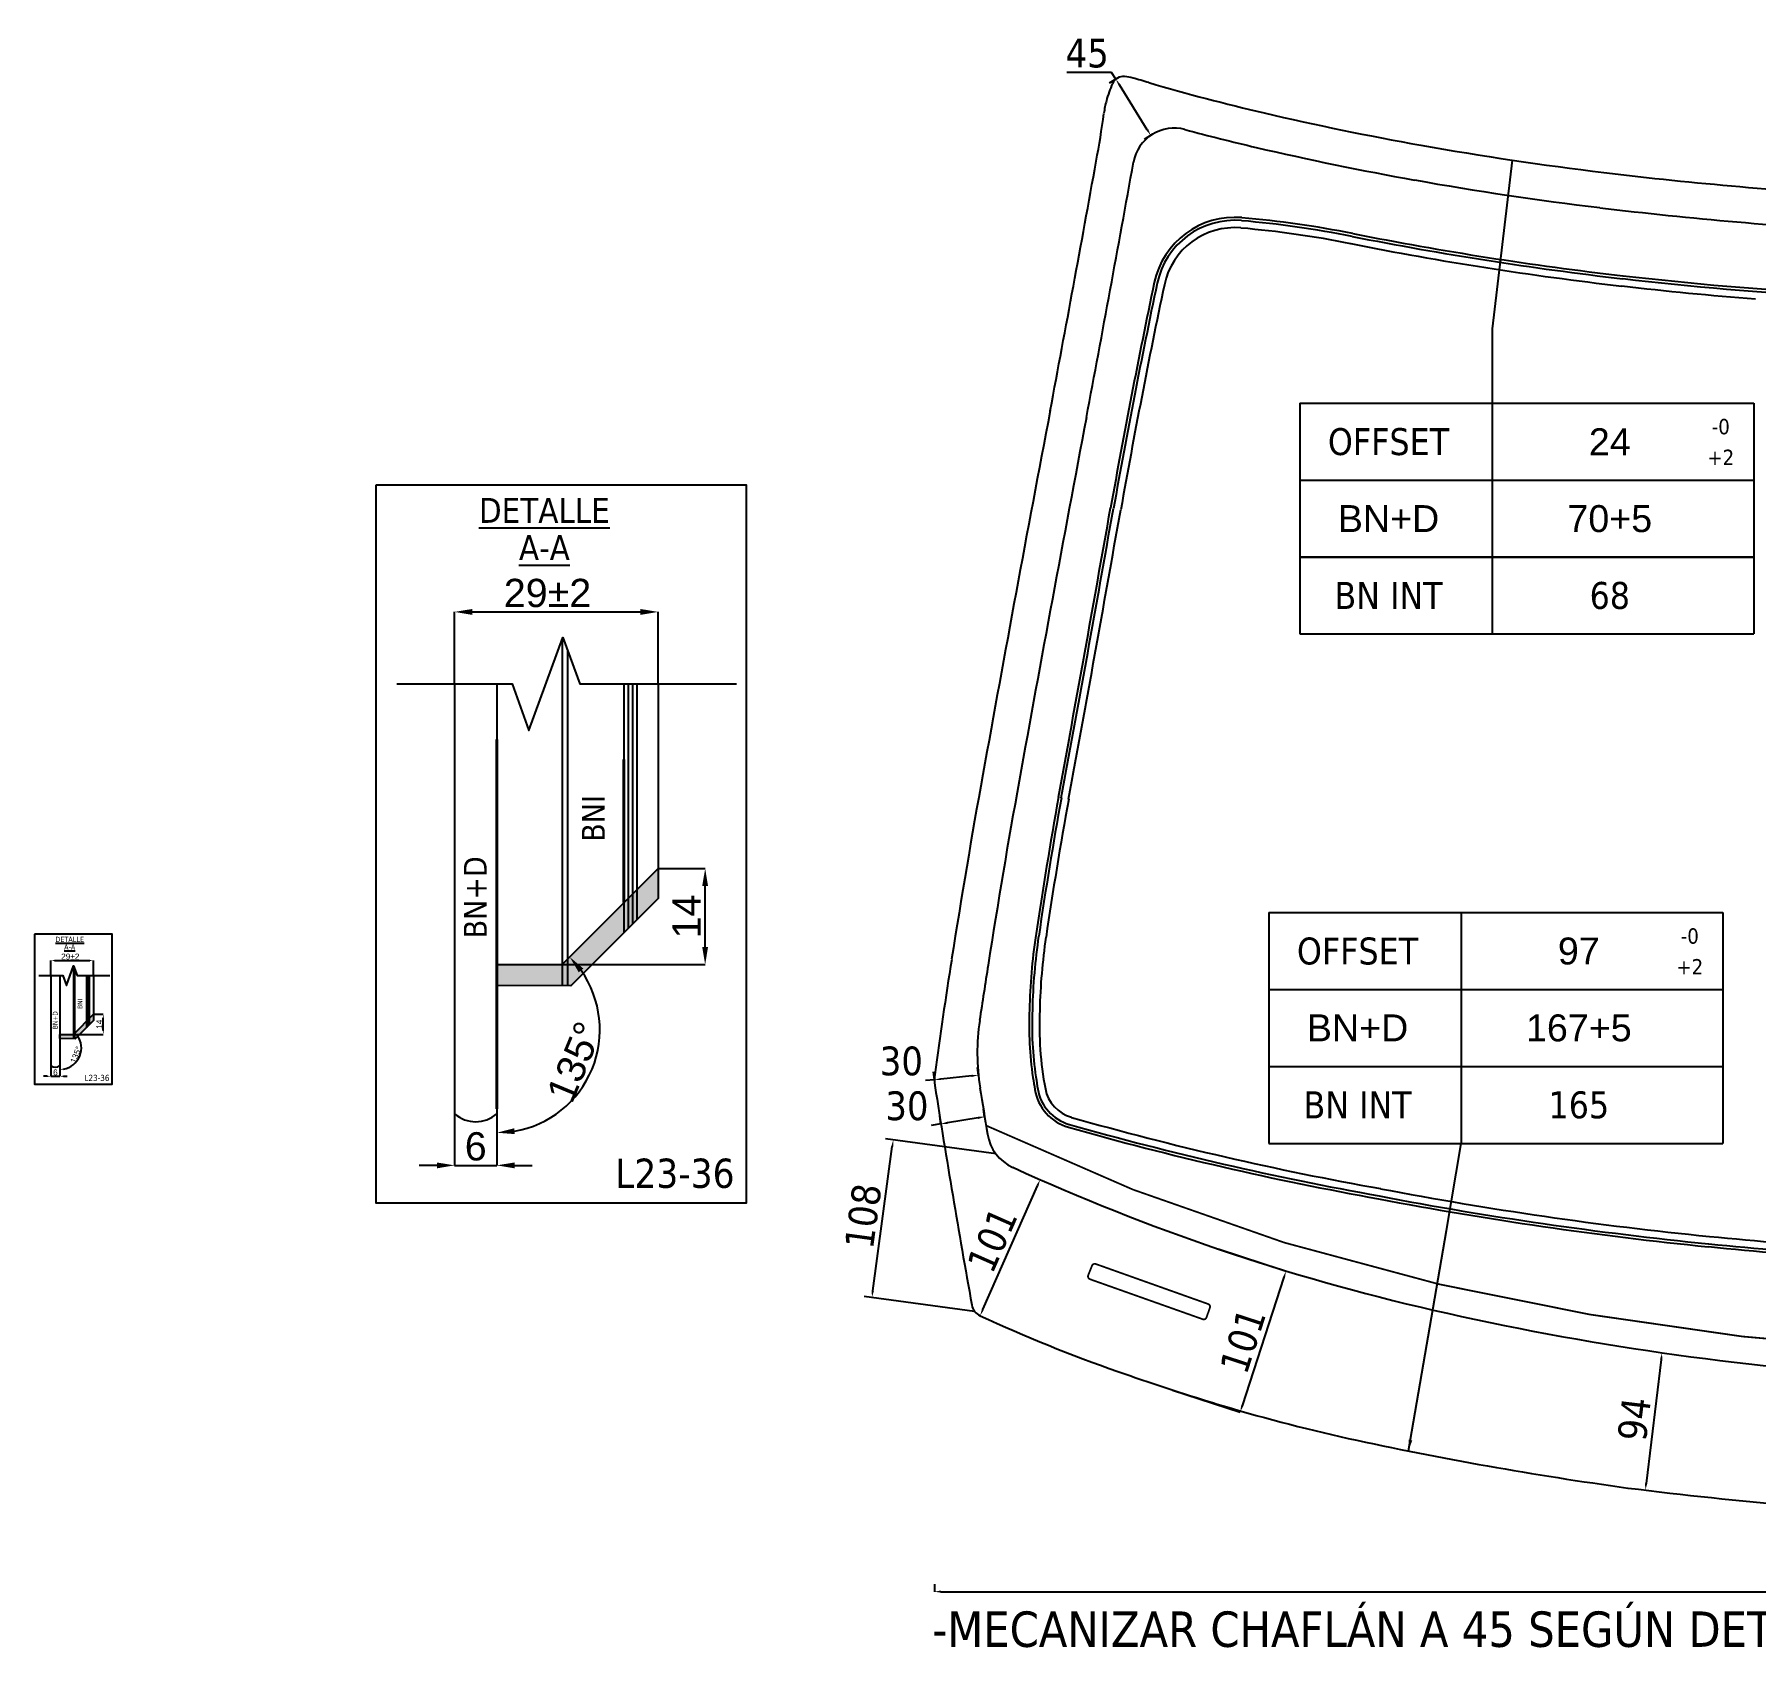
# Model space of a CAD drawing. Header units: millimetres. Extents: x 25 to 16470, y 343 to 6096.
# Drawn here: x 14050 to 15217, y 946 to 2039 of the extents above; entities that cross this region are included whole.
import ezdxf
from ezdxf.enums import TextEntityAlignment as Align

# ---------------------------------------------------------------- set-up
doc = ezdxf.new("R2010")
doc.units = ezdxf.units.MM
doc.layers.add('DIM10', color=7, linetype='Continuous')
doc.styles.add('1', font='tahoma.ttf')
doc.styles.get("Standard").update_dxf_attribs({"font": 'arial.ttf'})
doc.styles.add('TECHNIC', font='tahoma.ttf')
doc.styles.add('USER1', font='arial.ttf', dxfattribs={"width": 0.75})
doc.dimstyles.new('DIM10', dxfattribs={"dimscale": 7.5, "dimtxt": 2.5, "dimasz": 1, "dimexe": 0, "dimexo": 0, "dimgap": 0.4, "dimtad": 1, "dimtoh": 1, "dimdec": 0, "dimzin": 0, "dimdsep": 46, "dimtxsty": 'TECHNIC', "dimcen": 0.1, "dimdle": 1.25, "dimclre": 7, "dimclrt": 7, "dimazin": 0, "dimtfac": 2, "dimtdec": 0, "dimtofl": 0, "dimtmove": 0, "dimatfit": 3, "dimfxl": 1, "dimtvp": 1.5, "dimtolj": 1, "dimtzin": 0, "dimarcsym": 0})
doc.dimstyles.new('ISO-25', dxfattribs={"dimtxt": 2.5, "dimasz": 2.5, "dimexe": 1.25, "dimexo": 0.625, "dimtad": 1, "dimtxsty": 'Standard', "dimcen": 2.5, "dimadec": 0, "dimazin": 0, "dimtfac": 1, "dimtmove": 0, "dimatfit": 3, "dimfxl": 1, "dimarcsym": 0})
doc.dimstyles.new('ISO-25$0', dxfattribs={"dimtxt": 25, "dimasz": 25, "dimexe": 10, "dimexo": 50, "dimgap": 15, "dimtad": 1, "dimtih": 1, "dimtoh": 1, "dimdec": 0, "dimtxsty": 'Standard', "dimcen": 0, "dimclrd": 256, "dimclre": 256, "dimclrt": 256, "dimadec": 0, "dimazin": 0, "dimtfac": 1, "dimtdec": 0, "dimtofl": 0, "dimtmove": 0, "dimatfit": 3, "dimfxl": 1, "dimlwd": -1, "dimlwe": -1, "dimarcsym": 0})

# ---------------------------------------------------------------- blocks, each defined once
blk = doc.blocks.new('*D204')
at = {"layer": 'Defpoints', "color": 0, "transparency": 16777216}
for p in [(14660.2, 988.7), (16303.7, 988.5), (16303.7, 983.6)]:
    blk.add_point(p, dxfattribs=at)
at = {"layer": 'DIM10', "color": 7, "lineweight": -2, "transparency": 16777216}
for p, q in [((14660.2, 988.7), (14660.2, 983.6)), ((16303.7, 988.5), (16303.7, 983.6))]:
    blk.add_line(p, q, dxfattribs=at)
at = {"layer": 'DIM10', "color": 0, "lineweight": -2, "transparency": 16777216}
blk.add_line((14664.7, 983.6), (16299.2, 983.6), dxfattribs=at)
at = {"layer": 'DIM10', "color": 0, "transparency": 16777216}
for points in [[(14664.7, 984.4), (14664.7, 982.9), (14660.2, 983.6)], [(16299.2, 984.4), (16299.2, 982.9), (16303.7, 983.6)]]:
    blk.add_solid(points, dxfattribs=at)
at = {"layer": 'DIM10', "color": 7, "transparency": 16777216, "insert": (15481.9, 996.8), "char_height": 19.5, "attachment_point": 5, "style": 'TECHNIC'}
blk.add_mtext('\\A1;1643±2', dxfattribs=at)
blk = doc.blocks.new('IF-TECNICA')
for p, q in [((0, 0), (50.57, 0)), ((0, 0), (0, -17.14)), ((21.43, 0), (21.43, -17.14)), ((50.57, 0), (50.57, -17.14)), ((0, -8.57), (50.57, -8.57)), ((0, -17.14), (50.57, -17.14))]:
    blk.add_line(p, q)
at = {"style": 'TECHNIC'}
for s, height, p in [('-0', 1.714, (46.88, -2.62)), ('OFFSET', 3, (9.87, -4.29)), ('+2', 1.714, (46.88, -6.03))]:
    blk.add_text(s, height=height, dxfattribs=at).set_placement(p, align=Align.MIDDLE)
for tag, p in [('OFFSET', (34.52, -4.29)), ('BN+D', (9.87, -12.86)), ('BN+D', (34.52, -12.86))]:
    blk.add_attdef(tag, text='', height=3, dxfattribs=at).set_placement(p, align=Align.MIDDLE)
blk = doc.blocks.new('*D210')
at = {"layer": 'Defpoints', "color": 0, "transparency": 16777216}
for p in [(15153.5, 1145.6), (15142.2, 1052.4), (15142.2, 1052.4)]:
    blk.add_point(p, dxfattribs=at)
at = {"layer": 'DIM10', "color": 0, "lineweight": -2, "transparency": 16777216}
blk.add_line((15152.9, 1141.1), (15142.8, 1056.9), dxfattribs=at)
at = {"layer": 'DIM10', "color": 0, "transparency": 16777216}
for points in [[(15152.2, 1141.2), (15153.7, 1141), (15153.5, 1145.6)], [(15142, 1057), (15143.5, 1056.8), (15142.2, 1052.4)]]:
    blk.add_solid(points, dxfattribs=at)
at = {"layer": 'DIM10', "color": 7, "transparency": 16777216, "insert": (15134.8, 1100.6), "char_height": 19.5, "attachment_point": 5, "rotation": 83.118, "style": 'TECHNIC'}
blk.add_mtext('\\A1;94', dxfattribs=at)
blk = doc.blocks.new('*D211')
at = {"layer": 'Defpoints', "color": 0, "transparency": 16777216}
for p in [(14852.7, 1215.9), (14821.6, 1120.2), (14867.5, 1105.3)]:
    blk.add_point(p, dxfattribs=at)
at = {"layer": 'DIM10', "color": 7, "lineweight": -2, "transparency": 16777216}
for p, q in [((14852.7, 1215.9), (14898.6, 1200.9)), ((14821.6, 1120.2), (14867.5, 1105.3))]:
    blk.add_line(p, q, dxfattribs=at)
at = {"layer": 'DIM10', "color": 0, "lineweight": -2, "transparency": 16777216}
blk.add_line((14897.2, 1196.7), (14868.9, 1109.6), dxfattribs=at)
at = {"layer": 'DIM10', "color": 0, "transparency": 16777216}
for points in [[(14896.5, 1196.9), (14897.9, 1196.4), (14898.6, 1200.9)], [(14868.2, 1109.8), (14869.6, 1109.4), (14867.5, 1105.3)]]:
    blk.add_solid(points, dxfattribs=at)
at = {"layer": 'DIM10', "color": 7, "transparency": 16777216, "insert": (14869.4, 1153.7), "char_height": 19.5, "attachment_point": 5, "rotation": 71.9924, "style": 'TECHNIC'}
blk.add_mtext('\\A1;101', dxfattribs=at)
blk = doc.blocks.new('*D212')
at = {"layer": 'Defpoints', "color": 0, "transparency": 16777216}
for p in [(14731.9, 1262.9), (14731.9, 1262.9), (14691.2, 1170.6)]:
    blk.add_point(p, dxfattribs=at)
at = {"layer": 'DIM10', "color": 0, "lineweight": -2, "transparency": 16777216}
blk.add_line((14693.1, 1174.8), (14730.1, 1258.8), dxfattribs=at)
at = {"layer": 'DIM10', "color": 0, "transparency": 16777216}
for points in [[(14729.4, 1259.1), (14730.8, 1258.5), (14731.9, 1262.9)], [(14692.4, 1175.1), (14693.7, 1174.5), (14691.2, 1170.6)]]:
    blk.add_solid(points, dxfattribs=at)
at = {"layer": 'DIM10', "color": 7, "transparency": 16777216, "insert": (14699.5, 1222.1), "char_height": 19.5, "attachment_point": 5, "rotation": 66.2124, "style": 'TECHNIC'}
blk.add_mtext('\\A1;101', dxfattribs=at)
blk = doc.blocks.new('*D215')
at = {"layer": 'Defpoints', "color": 0, "transparency": 16777216}
for p in [(14784.3, 2009.6), (14806.9, 1970.8), (14808, 1971.5)]:
    blk.add_point(p, dxfattribs=at)
at = {"layer": 'DIM10', "color": 0, "lineweight": -2, "transparency": 16777216}
for p, q in [((14780.4, 2013.4), (14750.1, 2013.4)), ((14783.2, 2008.9), (14780.4, 2013.4)), ((14804.5, 1974.6), (14785.6, 2005.1))]:
    blk.add_line(p, q, dxfattribs=at)
at = {"layer": 'DIM10', "color": 7, "lineweight": -2, "transparency": 16777216}
for p, q in [((14784.3, 2009.6), (14778.8, 2006.2)), ((14808, 1971.5), (14802.5, 1968))]:
    blk.add_line(p, q, dxfattribs=at)
at = {"layer": 'DIM10', "color": 0, "transparency": 16777216}
for points in [[(14786.2, 2005.5), (14785, 2004.7), (14783.2, 2008.9)], [(14805.2, 1975), (14803.9, 1974.2), (14806.9, 1970.8)]]:
    blk.add_solid(points, dxfattribs=at)
at = {"layer": 'DIM10', "color": 7, "transparency": 16777216, "insert": (14763.8, 2026.4), "char_height": 19.5, "attachment_point": 5, "style": 'TECHNIC'}
blk.add_mtext('\\A1;45', dxfattribs=at)
blk = doc.blocks.new('*D216')
at = {"layer": 'Defpoints', "color": 0, "transparency": 16777216}
for p in [(14632.3, 1289.8), (14702, 1280.3), (14687.5, 1173.6)]:
    blk.add_point(p, dxfattribs=at)
at = {"layer": 'DIM10', "color": 0, "lineweight": -2, "transparency": 16777216}
blk.add_line((14618.5, 1187.5), (14631.7, 1285.3), dxfattribs=at)
at = {"layer": 'DIM10', "color": 7, "lineweight": -2, "transparency": 16777216}
for p, q in [((14702, 1280.3), (14627.1, 1290.5)), ((14687.5, 1173.6), (14612.7, 1183.7))]:
    blk.add_line(p, q, dxfattribs=at)
at = {"layer": 'DIM10', "color": 0, "transparency": 16777216}
for points in [[(14631, 1285.4), (14632.5, 1285.2), (14632.3, 1289.8)], [(14617.7, 1187.6), (14619.2, 1187.4), (14617.9, 1183)]]:
    blk.add_solid(points, dxfattribs=at)
at = {"layer": 'DIM10', "color": 7, "transparency": 16777216, "insert": (14612, 1238.2), "char_height": 19.5, "attachment_point": 5, "rotation": 82.2956, "style": 'TECHNIC'}
blk.add_mtext('\\A1;108', dxfattribs=at)
blk = doc.blocks.new('*D219')
at = {"layer": 'Defpoints', "color": 0, "transparency": 16777216}
for p in [(14664.7, 1300.7), (14664.7, 1300.5), (14694.3, 1305.3)]:
    blk.add_point(p, dxfattribs=at)
at = {"layer": 'DIM10', "color": 7, "lineweight": -2, "transparency": 16777216}
for p, q in [((14694.3, 1305.3), (14693.5, 1310.7)), ((14664.7, 1300.5), (14663.8, 1305.9))]:
    blk.add_line(p, q, dxfattribs=at)
at = {"layer": 'DIM10', "color": 0, "lineweight": -2, "transparency": 16777216}
for p, q in [((14664.7, 1300.7), (14658.1, 1299.6)), ((14689.8, 1304.8), (14669.1, 1301.4))]:
    blk.add_line(p, q, dxfattribs=at)
at = {"layer": 'DIM10', "color": 0, "transparency": 16777216}
for points in [[(14669, 1302.2), (14669.2, 1300.7), (14664.7, 1300.7)], [(14689.7, 1305.5), (14690, 1304), (14694.3, 1305.5)]]:
    blk.add_solid(points, dxfattribs=at)
at = {"layer": 'DIM10', "color": 7, "transparency": 16777216, "insert": (14641.6, 1312.8), "char_height": 19.5, "attachment_point": 5, "style": 'TECHNIC'}
blk.add_mtext('\\A1;30', dxfattribs=at)
blk = doc.blocks.new('*D220')
at = {"layer": 'Defpoints', "color": 0, "transparency": 16777216}
for p in [(14660.2, 1330.5), (14690, 1333.7), (14690.1, 1333.5)]:
    blk.add_point(p, dxfattribs=at)
at = {"layer": 'DIM10', "color": 0, "lineweight": -2, "transparency": 16777216}
for p, q in [((14660.2, 1330.6), (14654.2, 1330)), ((14685.6, 1333.2), (14664.7, 1331.1))]:
    blk.add_line(p, q, dxfattribs=at)
at = {"layer": 'DIM10', "color": 7, "lineweight": -2, "transparency": 16777216}
for p, q in [((14660.2, 1330.5), (14659.7, 1335.9)), ((14690.1, 1333.5), (14689.5, 1338.9))]:
    blk.add_line(p, q, dxfattribs=at)
at = {"layer": 'DIM10', "color": 0, "transparency": 16777216}
for points in [[(14664.6, 1331.8), (14664.7, 1330.4), (14660.2, 1330.6)], [(14685.5, 1334), (14685.6, 1332.5), (14690, 1333.7)]]:
    blk.add_solid(points, dxfattribs=at)
at = {"layer": 'DIM10', "color": 7, "transparency": 16777216, "insert": (14637.8, 1343.2), "char_height": 19.5, "attachment_point": 5, "style": 'TECHNIC'}
blk.add_mtext('\\A1;30', dxfattribs=at)
blk = doc.blocks.new('IF-TECNICA-2')
for p, q in [((0, 8.57), (50.57, 8.57)), ((0, 8.57), (0, 0)), ((21.43, 8.57), (21.43, 0)), ((50.57, 8.57), (50.57, 0)), ((0, 0), (50.57, 0))]:
    blk.add_line(p, q)
at = {"style": 'TECHNIC'}
for p in [(9.87, 4.29), (34.52, 4.29)]:
    blk.add_attdef('BN+D', text='', height=3, dxfattribs=at).set_placement(p, align=Align.MIDDLE)
blk = doc.blocks.new('*D230')
at = {"layer": 'Defpoints', "color": 0, "linetype": 'ByBlock', "lineweight": -2, "transparency": 16777216}
for p, q in [((14061.3, 1401.2), (14061.3, 1411.4)), ((14063.8, 1411.4), (14087.6, 1411.4)), ((14090.1, 1401.2), (14090.1, 1411.4))]:
    blk.add_line(p, q, dxfattribs=at)
at = {"layer": 'Defpoints', "color": 0, "transparency": 16777216}
for p in [(14061.3, 1401.2), (14090.1, 1411.4), (14090.1, 1401.2)]:
    blk.add_point(p, dxfattribs=at)
for points in [[(14063.8, 1411.8), (14063.8, 1411), (14061.3, 1411.4)], [(14087.6, 1411.8), (14087.6, 1411), (14090.1, 1411.4)]]:
    blk.add_solid(points, dxfattribs=at)
at = {"layer": 'Defpoints', "color": 0, "transparency": 16777216, "insert": (14074.4, 1414.1), "char_height": 4, "attachment_point": 5}
blk.add_mtext('29±2', dxfattribs=at)
blk = doc.blocks.new('*D231')
at = {"layer": 'Defpoints', "color": 0, "linetype": 'ByBlock', "lineweight": -2, "transparency": 16777216}
blk.add_line((14067.3, 1340.9), (14067.3, 1337.6), dxfattribs=at)
blk.add_arc((14067.3, 1352.2), 14.6, 279.8259, 35.1741, dxfattribs=at)
at = {"layer": 'Defpoints', "color": 0, "transparency": 16777216}
for p in [(14067.3, 1393.3), (14090.1, 1375), (14076.5, 1361.4), (14077.6, 1341.9), (14067.3, 1340.9)]:
    blk.add_point(p, dxfattribs=at)
for points in [[(14078.9, 1360.3), (14079.5, 1360.9), (14077.6, 1362.5)], [(14069.8, 1337.4), (14069.7, 1338.2), (14067.3, 1337.6)]]:
    blk.add_solid(points, dxfattribs=at)
at = {"layer": 'Defpoints', "color": 0, "transparency": 16777216, "insert": (14078.3, 1347.6), "char_height": 4, "attachment_point": 5, "rotation": 67.5}
blk.add_mtext('135°', dxfattribs=at)
blk = doc.blocks.new('*D223')
at = {"layer": 'Defpoints', "color": 0, "linetype": 'ByBlock', "lineweight": -2, "transparency": 16777216}
for p, q in [((14090.1, 1375), (14096.8, 1375)), ((14096.8, 1363.9), (14096.8, 1372.5)), ((14076.5, 1361.4), (14096.8, 1361.4))]:
    blk.add_line(p, q, dxfattribs=at)
at = {"layer": 'Defpoints', "color": 0, "transparency": 16777216}
for p in [(14090.1, 1375), (14096.8, 1375), (14076.5, 1361.4)]:
    blk.add_point(p, dxfattribs=at)
for points in [[(14096.4, 1372.5), (14097.2, 1372.5), (14096.8, 1375)], [(14096.4, 1363.9), (14097.2, 1363.9), (14096.8, 1361.4)]]:
    blk.add_solid(points, dxfattribs=at)
at = {"layer": 'Defpoints', "color": 0, "transparency": 16777216, "insert": (14094.1, 1368.2), "char_height": 4, "attachment_point": 5, "rotation": 90}
blk.add_mtext('14', dxfattribs=at)
blk = doc.blocks.new('*D232')
at = {"layer": 'Defpoints', "color": 0, "linetype": 'ByBlock', "lineweight": -2, "transparency": 16777216}
for p, q in [((14058.8, 1333), (14056.3, 1333)), ((14061.3, 1340.3), (14061.3, 1333)), ((14061.3, 1333), (14067.3, 1333)), ((14067.3, 1340.3), (14067.3, 1333)), ((14069.8, 1333), (14072.3, 1333))]:
    blk.add_line(p, q, dxfattribs=at)
at = {"layer": 'Defpoints', "color": 0, "transparency": 16777216}
for p in [(14061.3, 1340.3), (14067.3, 1340.3), (14067.3, 1333)]:
    blk.add_point(p, dxfattribs=at)
for points in [[(14058.8, 1333.4), (14058.8, 1332.5), (14061.3, 1333)], [(14069.8, 1333.4), (14069.8, 1332.5), (14067.3, 1333)]]:
    blk.add_solid(points, dxfattribs=at)
at = {"layer": 'Defpoints', "color": 0, "transparency": 16777216, "insert": (14064.3, 1335.6), "char_height": 4, "attachment_point": 5}
blk.add_mtext('6', dxfattribs=at)
blk = doc.blocks.new('*D43')
at = {"color": 0, "linetype": 'ByBlock', "lineweight": -2, "transparency": 16777216}
for p, q in [((153.51, 572.67), (153.51, 582.88)), ((156.01, 582.88), (179.87, 582.88)), ((182.37, 572.67), (182.37, 582.88))]:
    blk.add_line(p, q, dxfattribs=at)
at = {"color": 0, "transparency": 16777216}
for points in [[(156.01, 583.29), (156.01, 582.46), (153.51, 582.88)], [(179.87, 583.29), (179.87, 582.46), (182.37, 582.88)]]:
    blk.add_solid(points, dxfattribs=at)
at = {"layer": 'Defpoints', "color": 0, "transparency": 16777216}
for p in [(182.37, 582.88), (153.51, 572.67), (182.37, 572.67)]:
    blk.add_point(p, dxfattribs=at)
at = {"color": 0, "transparency": 16777216, "insert": (166.69, 585.54), "char_height": 4, "attachment_point": 5}
blk.add_mtext('29±2', dxfattribs=at)
blk = doc.blocks.new('*D41')
at = {"color": 0, "linetype": 'ByBlock', "lineweight": -2, "transparency": 16777216}
blk.add_line((159.51, 512.41), (159.51, 509.06), dxfattribs=at)
blk.add_arc((159.51, 523.65), 14.6, 279.8259, 35.1741, dxfattribs=at)
at = {"color": 0, "transparency": 16777216}
for points in [[(171.12, 531.79), (171.76, 532.33), (169.83, 533.97)], [(162.03, 508.86), (161.96, 509.69), (159.51, 509.06)]]:
    blk.add_solid(points, dxfattribs=at)
at = {"layer": 'Defpoints', "color": 0, "transparency": 16777216}
for p in [(159.51, 564.81), (182.37, 546.51), (168.75, 532.89), (159.51, 512.41), (169.83, 513.33)]:
    blk.add_point(p, dxfattribs=at)
at = {"color": 0, "transparency": 16777216, "insert": (170.53, 519.09), "char_height": 4, "attachment_point": 5, "rotation": 67.5}
blk.add_mtext('135°', dxfattribs=at)
blk = doc.blocks.new('*D40')
at = {"color": 0, "linetype": 'ByBlock', "lineweight": -2, "transparency": 16777216}
for p, q in [((182.37, 546.51), (189.04, 546.51)), ((189.04, 535.39), (189.04, 544.01)), ((168.75, 532.89), (189.04, 532.89))]:
    blk.add_line(p, q, dxfattribs=at)
at = {"color": 0, "transparency": 16777216}
for points in [[(188.62, 544.01), (189.45, 544.01), (189.04, 546.51)], [(188.62, 535.39), (189.45, 535.39), (189.04, 532.89)]]:
    blk.add_solid(points, dxfattribs=at)
at = {"layer": 'Defpoints', "color": 0, "transparency": 16777216}
for p in [(182.37, 546.51), (189.04, 546.51), (168.75, 532.89)]:
    blk.add_point(p, dxfattribs=at)
at = {"color": 0, "transparency": 16777216, "insert": (186.4, 539.7), "char_height": 4, "attachment_point": 5, "rotation": 90}
blk.add_mtext('14', dxfattribs=at)
blk = doc.blocks.new('*D42')
at = {"color": 0, "linetype": 'ByBlock', "lineweight": -2, "transparency": 16777216}
for p, q in [((153.51, 511.74), (153.51, 504.43)), ((159.51, 511.74), (159.51, 504.43)), ((151.01, 504.43), (148.51, 504.43)), ((153.51, 504.43), (159.51, 504.43)), ((162.01, 504.43), (164.51, 504.43))]:
    blk.add_line(p, q, dxfattribs=at)
at = {"color": 0, "transparency": 16777216}
for points in [[(151.01, 504.84), (151.01, 504.01), (153.51, 504.43)], [(162.01, 504.84), (162.01, 504.01), (159.51, 504.43)]]:
    blk.add_solid(points, dxfattribs=at)
at = {"layer": 'Defpoints', "color": 0, "transparency": 16777216}
for p in [(153.51, 511.74), (159.51, 511.74), (159.51, 504.43)]:
    blk.add_point(p, dxfattribs=at)
at = {"color": 0, "transparency": 16777216, "insert": (156.51, 507.1), "char_height": 4, "attachment_point": 5}
blk.add_mtext('6', dxfattribs=at)
blk = doc.blocks.new('RT')
at = {"layer": 'DIM10'}
h = blk.add_hatch(color=256, dxfattribs=at)
h.dxf.hatch_style = 1
h.paths.add_polyline_path([(182.37, 542.27), (182.37, 546.51), (168.75, 532.89), (159.51, 532.89), (159.51, 529.92), (169.99, 529.89)])
at = {"color": 5}
for p, q in [((168.75, 578.97), (168.75, 529.9)), ((169.51, 577.45), (169.51, 529.9)), ((153.51, 572.67), (153.51, 511.74)), ((159.51, 572.67), (159.51, 511.74)), ((177.51, 572.67), (177.51, 537.41)), ((178.13, 572.67), (178.13, 538.03)), ((178.75, 572.67), (178.75, 538.65)), ((179.37, 572.67), (179.37, 539.27)), ((182.37, 572.67), (182.37, 542.27))]:
    blk.add_line(p, q, dxfattribs=at)
at = {"color": 1, "const_width": 0.4}
blk.add_lwpolyline([(159.51, 512.41), (159.51, 564.81)], dxfattribs=at)
at = {"color": 4, "const_width": 0.4}
blk.add_lwpolyline([(177.51, 541.65), (177.51, 562)], dxfattribs=at)
blk.add_lwpolyline([(182.37, 542.27), (169.99, 529.89), (159.51, 529.92), (159.51, 532.89), (168.75, 532.89), (182.37, 546.51)])
at = {"color": 5}
blk.add_arc((156.51, 515.2), 4.58, 229.1087, 310.8913, dxfattribs=at)
at = {"layer": 'DIM10', "color": 1}
blk.add_lwpolyline([(142.35, 600.86), (142.35, 499.1), (194.92, 499.1), (194.92, 600.86)], close=True, dxfattribs=at)
at = {"layer": 'DIM10', "color": 1, "linetype": 'Continuous'}
blk.add_lwpolyline([(145.35, 572.67), (161.66, 572.67), (164.06, 566.08), (168.85, 579.25), (171.25, 572.67), (193.49, 572.67)], dxfattribs=at)
at = {"color": 7, "style": '1'}
for s, height, p in [('%%UDETALLE', 3.541, (166.25, 595.5)), ('%%UA-A', 3.541, (166.25, 590.22)), ('L23-36', 4.144, (184.74, 501.24))]:
    blk.add_text(s, height=height, dxfattribs=at).set_placement(p, align=Align.CENTER)
at = {"layer": 'DIM10', "color": 0, "style": 'TECHNIC'}
for s, p in [('BNI', (174.81, 553.6)), ('BN+D', (158.07, 542.42))]:
    blk.add_text(s, height=3.242, rotation=90, dxfattribs=at).set_placement(p, align=Align.CENTER)
at = {"color": 7}
dim = blk.add_linear_dim(base=(182.37, 582.88), p1=(153.51, 572.67), p2=(182.37, 572.67), text='<>±2', dimstyle='ISO-25$0', override={"dimtxt": 4, "dimasz": 2.5, "dimexe": 0, "dimexo": 0, "dimgap": 0.625, "dimtih": 0, "dimtoh": 0, "dimcen": 2.5, "dimclrd": 0, "dimclre": 0, "dimclrt": 0, "dimtdec": 2, "dimtofl": 1, "dimlwd": -2, "dimlwe": -2, "dimarcsym": 1}, dxfattribs=at)
dim.commit()
dim.dimension.update_dxf_attribs({"geometry": '*D43', "text_midpoint": (166.69, 582.88), "dimtype": 160})
dim = blk.add_angular_dim_2l(base=(169.83, 513.33), line1=((168.75, 532.89), (182.37, 546.51)), line2=((159.51, 512.41), (159.51, 564.81)), dimstyle='ISO-25', override={"dimtxt": 4, "dimexe": 0, "dimexo": 0, "dimdec": 0, "dimarcsym": 1}, dxfattribs=at)
dim.commit()
dim.dimension.update_dxf_attribs({"geometry": '*D41', "text_midpoint": (170.53, 519.09)})
dim = blk.add_linear_dim(base=(189.04, 546.51), p1=(168.75, 532.89), p2=(182.37, 546.51), angle=90, dimstyle='ISO-25$0', override={"dimtxt": 4, "dimasz": 2.5, "dimexe": 0, "dimexo": 0, "dimgap": 0.625, "dimtih": 0, "dimtoh": 0, "dimcen": 2.5, "dimclrd": 0, "dimclre": 0, "dimclrt": 0, "dimtdec": 2, "dimtofl": 1, "dimlwd": -2, "dimlwe": -2, "dimarcsym": 1}, dxfattribs=at)
dim.commit()
dim.dimension.update_dxf_attribs({"geometry": '*D40', "text_midpoint": (186.4, 539.7)})
dim = blk.add_linear_dim(base=(159.51, 504.43), p1=(153.51, 511.74), p2=(159.51, 511.74), dimstyle='ISO-25$0', override={"dimtxt": 4, "dimasz": 2.5, "dimexe": 0, "dimexo": 0, "dimgap": 0.625, "dimtih": 0, "dimtoh": 0, "dimcen": 2.5, "dimclrd": 0, "dimclre": 0, "dimclrt": 0, "dimtdec": 2, "dimtofl": 1, "dimlwd": -2, "dimlwe": -2, "dimarcsym": 1}, dxfattribs=at)
dim.commit()
dim.dimension.update_dxf_attribs({"geometry": '*D42', "text_midpoint": (156.51, 504.43), "dimtype": 160})

msp = doc.modelspace()

# ---------------------------------------------------------------- hatches: boundary and pattern name
at = {"layer": 'DIM10'}
h = msp.add_hatch(color=256, dxfattribs=at)
h.dxf.hatch_style = 1
h.paths.add_polyline_path([(14090.1, 1370.8), (14090.1, 1375), (14076.5, 1361.4), (14067.3, 1361.4), (14067.3, 1358.5), (14077.7, 1358.4)])

# ---------------------------------------------------------------- linework, layer by layer
at = {"color": 5}
for p, q in [((14061.3, 1401.2), (14061.3, 1340.3)), ((14067.3, 1401.2), (14067.3, 1340.3)), ((14076.5, 1407.5), (14076.5, 1358.4)), ((14077.3, 1406), (14077.3, 1358.4)), ((14085.3, 1401.2), (14085.3, 1365.9)), ((14085.9, 1401.2), (14085.9, 1366.6)), ((14086.5, 1401.2), (14086.5, 1367.2)), ((14087.1, 1401.2), (14087.1, 1367.8)), ((14090.1, 1401.2), (14090.1, 1370.8))]:
    msp.add_line(p, q, dxfattribs=at)
at = {"color": 1, "const_width": 0.4}
msp.add_lwpolyline([(14067.3, 1340.9), (14067.3, 1393.3)], dxfattribs=at)
at = {"color": 4, "const_width": 0.4}
msp.add_lwpolyline([(14085.3, 1370.2), (14085.3, 1390.5)], dxfattribs=at)
msp.add_lwpolyline([(14090.1, 1370.8), (14077.7, 1358.4), (14067.3, 1358.5), (14067.3, 1361.4), (14076.5, 1361.4), (14090.1, 1375)])
at = {"const_width": 1.2}
msp.add_lwpolyline([(14695.2, 1299.6, 0.055703), (15002.4, 1192, 0.041184), (15311.8, 1147.4, 0.004675), (15361.8, 1144.8, 0.021422), (15602, 1144.8, 0.004675), (15652.1, 1147.4, 0.041184), (15961.4, 1192, 0.055703), (16268.6, 1299.6, 0.050044)], format="xyb", dxfattribs=at)
msp.add_lwpolyline([(14842.1, 1168.3, 0.414367), (14844.7, 1169.5), (14847, 1176.1, 0.41406), (14845.8, 1178.6), (14769.7, 1205.7, 0.403365), (14767.1, 1204.6), (14764.5, 1198.1, 0.425146), (14765.7, 1195.4)], format="xyb", close=True, dxfattribs=at)
for centre, radius, start, end in [((14788.4, 2002.7), 8.02, 84.894, 156.1495), ((14786.3, 1978.9), 31.9, 74.39, 84.894), ((14578.2, 1234.2), 805.1, 73.5883, 74.39), ((14855.5, 1973), 81.5, 156.1495, 164.8978), ((15195.6, 3330.4), 1380.1, 253.5883, 256.9395), ((13920.8, 2106.6), 862.9, 349.7615, 351.9449), ((14845.2, 1975.8), 70.8, 164.8978, 171.9449), ((15382.3, 4135.2), 2206.3, 256.9395, 259.7559), ((14822.8, 1947.7), 28, 74.9101, 169.771), ((15195.6, 3330.4), 1404.1, 254.9101, 256.9395), ((15382.3, 4135.2), 2230.3, 256.9395, 259.7559), ((15353.4, 3975.3), 2043.7, 259.7559, 263.2776), ((-8385.5, 6135.6), 23530.1, 349.34286, 349.7615), ((-8385.5, 6135.6), 23555.1, 349.3428, 349.77103), ((15353.4, 3975.3), 2067.7, 259.7559, 263.2776), ((15485.5, 5096), 3172.3, 263.2776, 266.6264), ((14863.8, 1859.5), 55.7, 84.9922, 168.1694), ((14807.4, 1215.9), 701.7, 78.7867, 84.9922), ((15485.5, 5096), 3196.3, 263.2776, 266.6258), ((15389.5, 4152.3), 2291.8, 258.7867, 263.4239), ((19853.2, 814.4), 5153.4, 168.1694, 169.8996), ((15411.8, 4345.6), 2486.3, 263.4239, 266.6858), ((39041.7, -2840.6), 24739.1, 169.22566, 169.80662), ((39042.6, -2840.8), 24715, 169.22561, 169.80663), ((-9391.1, 5971.5), 24542.1, 349.55477, 350.01994), ((20272, 532.2), 5668.8, 169.7851, 171.0689), ((20272, 532.2), 5643.8, 169.7851, 171.0691), ((17524.4, 1017.8), 2825.4, 169.7185, 171.6464), ((15138.8, 1368.1), 414.3, 171.6464, 178.6207), ((18349.2, 828.4), 3723.3, 170.9786, 172.1917), ((18349.2, 828.4), 3698.3, 170.9783, 171.567), ((14961.5, 1367.4), 237.1, 177.4236, 188.5257), ((14839.8, 1348.7), 150.5, 171.567, 189.0144), ((14686.2, 1330.8), 26, 172.1917, 188.9639), ((15240.6, 1409.2), 519.3, 188.5257, 189.4535), ((21755.1, 2445.8), 7182.3, 188.96389, 190.16725), ((21755.1, 2445.8), 7152.3, 189.01441, 189.26951), ((14759.9, 1329.2), 32, 189.4535, 254.1315), ((15339, 3366.2), 2149.7, 254.1315, 259.8829), ((14725.8, 1298.5), 30, 189.2695, 245.4255), ((15330.3, 2620.3), 1483.4, 245.4255, 257.0738), ((15433.4, 3715.2), 2510.1, 259.1599, 264.3182), ((15515.9, 4551.9), 3350.8, 264.3316, 267.6984), ((14695.4, 1179.7), 10, 190.1673, 245.2443), ((15135.6, 2134.2), 1061.1, 245.2443, 250.6844), ((15427.5, 3044.2), 1918.3, 257.0738, 266.5072), ((15235.7, 2394.1), 1339.4, 250.3198, 253.2798), ((15235.7, 2393.7), 1339.1, 253.2769, 257.2785), ((15469.3, 3519), 2488.3, 257.7359, 262.1728), ((15476.7, 3823.4), 2791.1, 262.8745, 267.5456)]:
    msp.add_arc(centre, radius, start, end)
at = {"color": 1}
for centre, radius, start, end in [((14863.8, 1859.5), 53.7, 84.9922, 168.1694), ((14863.8, 1859.5), 48.7, 84.9922, 168.1694), ((14807.4, 1215.9), 694.7, 78.7867, 84.9922), ((14807.4, 1215.9), 699.7, 78.7867, 84.9922), ((15389.5, 4152.3), 2293.8, 258.7867, 263.4239), ((15389.5, 4152.3), 2298.8, 258.7867, 263.4239), ((19853.2, 814.4), 5151.4, 168.1694, 169.8996), ((19853.2, 814.4), 5146.4, 168.1694, 169.8995), ((15411.8, 4345.6), 2493.3, 263.4239, 265.5178), ((15411.8, 4345.6), 2488.3, 263.4239, 266.6858), ((-9391.1, 5971.5), 24544.1, 349.55478, 350.01993), ((-9391.1, 5971.5), 24549.1, 349.55479, 350.01992), ((17524.4, 1017.8), 2823.4, 169.7185, 171.6464), ((17524.4, 1017.8), 2818.4, 169.7187, 171.6464), ((15138.8, 1368.1), 412.3, 171.6464, 178.6236), ((15138.8, 1368.1), 407.3, 171.6464, 178.631), ((14961.5, 1367.4), 235.1, 177.4186, 188.5257), ((14961.5, 1367.4), 230.1, 177.4055, 190.7419), ((15240.6, 1409.2), 517.3, 188.5257, 189.4535), ((14759.9, 1329.2), 30, 189.4535, 254.1315), ((14760, 1329.2), 25, 190.7419, 254.1342), ((15339, 3366.2), 2147.7, 254.1315, 259.8832), ((15339, 3366.2), 2142.7, 254.1342, 259.8841), ((15433.4, 3715.2), 2508.1, 259.1596, 264.3182), ((15433.4, 3715.2), 2503.1, 259.1589, 264.3182), ((15515.9, 4551.8), 3348.8, 264.3316, 267.6985), ((15515.9, 4551.8), 3343.7, 264.3316, 267.6985)]:
    msp.add_arc(centre, radius, start, end, dxfattribs=at)
at = {"color": 5}
msp.add_arc((14064.3, 1343.7), 4.58, 229.1087, 310.8913, dxfattribs=at)
at = {"layer": 'DIM10', "color": 1}
msp.add_lwpolyline([(14050.1, 1429.4), (14050.1, 1327.6), (14102.7, 1327.6), (14102.7, 1429.4)], close=True, dxfattribs=at)
at = {"layer": 'DIM10', "color": 1, "linetype": 'Continuous'}
msp.add_lwpolyline([(14053.1, 1401.2), (14069.4, 1401.2), (14071.8, 1394.6), (14076.6, 1407.8), (14079, 1401.2), (14101.2, 1401.2)], dxfattribs=at)

# ---------------------------------------------------------------- block references
at = {"xscale": 4.782197220071176, "yscale": 4.782197220071176, "zscale": 4.782197220071176}
msp.add_blockref('RT', (13600.8, -1139.7), dxfattribs=at)
at = {"layer": 'DIM10', "ltscale": 50}
ref = msp.add_blockref('IF-TECNICA', (14908, 1789.3), dxfattribs=dict(at, xscale=6.086340000000264, yscale=6.086340000000264, zscale=6.086340000000264))
ref.add_attrib('OFFSET', '24', dxfattribs={"layer": '0', "height": 18.26, "style": 'USER1'}).set_placement((15118.1, 1763.2), align=Align.MIDDLE)
ref.add_attrib('BN+D', '70+5', dxfattribs={"layer": '0', "height": 18.26, "style": 'USER1'}).set_placement((15118.1, 1711), align=Align.MIDDLE)
ref.add_attrib('BN+D', 'BN+D', dxfattribs={"layer": '0', "height": 18.26, "style": 'USER1'}).set_placement((14968.1, 1711), align=Align.MIDDLE)
at = {"layer": 'DIM10'}
ref = msp.add_blockref('IF-TECNICA-2', (14908, 1632.8), dxfattribs=dict(at, xscale=6.086340000000262, yscale=6.086340000000262, zscale=6.086340000000262))
ref.add_attrib('BN+D', 'BN INT', dxfattribs={"layer": '0', "height": 18.26, "style": '1'}).set_placement((14968.1, 1658.9), align=Align.MIDDLE)
ref.add_attrib('BN+D', '68', dxfattribs={"layer": '0', "height": 18.26, "style": '1'}).set_placement((15118.1, 1658.9), align=Align.MIDDLE)
at = {"layer": 'DIM10', "ltscale": 50}
ref = msp.add_blockref('IF-TECNICA', (14887, 1444), dxfattribs=dict(at, xscale=6.086340000000264, yscale=6.086340000000264, zscale=6.086340000000264))
ref.add_attrib('OFFSET', '97', dxfattribs={"layer": '0', "height": 18.26, "style": 'USER1'}).set_placement((15097.1, 1417.9), align=Align.MIDDLE)
ref.add_attrib('BN+D', '167+5', dxfattribs={"layer": '0', "height": 18.26, "style": 'USER1'}).set_placement((15097.1, 1365.8), align=Align.MIDDLE)
ref.add_attrib('BN+D', 'BN+D', dxfattribs={"layer": '0', "height": 18.26, "style": 'USER1'}).set_placement((14947.1, 1365.8), align=Align.MIDDLE)
at = {"layer": 'DIM10'}
ref = msp.add_blockref('IF-TECNICA-2', (14887, 1287.5), dxfattribs=dict(at, xscale=6.086340000000262, yscale=6.086340000000262, zscale=6.086340000000262))
ref.add_attrib('BN+D', 'BN INT', dxfattribs={"layer": '0', "height": 18.26, "style": '1'}).set_placement((14947.1, 1313.6), align=Align.MIDDLE)
ref.add_attrib('BN+D', '165', dxfattribs={"layer": '0', "height": 18.26, "style": '1'}).set_placement((15097.1, 1313.6), align=Align.MIDDLE)

# ---------------------------------------------------------------- texts
at = {"style": '1'}
for s, height, p in [('%%UDETALLE', 3.54, (14074, 1424)), ('%%UA-A', 3.54, (14074, 1418.8)), ('L23-36', 4.14, (14092.5, 1329.8))]:
    msp.add_text(s, height=height, dxfattribs=at).set_placement(p, align=Align.CENTER)
at = {"layer": 'DIM10', "color": 0, "style": 'TECHNIC'}
for s, p in [('BNI', (14082.6, 1382.1)), ('BN+D', (14065.8, 1371))]:
    msp.add_text(s, height=3.24, rotation=90, dxfattribs=at).set_placement(p, align=Align.CENTER)
at = {"layer": 'DIM10', "style": 'TECHNIC'}
msp.add_text('-MECANIZAR CHAFLÁN A 45 SEGÚN DETALLE A-A', height=24, rotation=0, dxfattribs=at).set_placement((14658.7, 946.2))

# ---------------------------------------------------------------- dimensions: what is measured, and where the dimension line sits
at = {"layer": 'Defpoints'}
dim = msp.add_linear_dim(base=(14090.1, 1411.4), p1=(14061.3, 1401.2), p2=(14090.1, 1401.2), text='<>±2', dimstyle='ISO-25$0', override={"dimtxt": 4, "dimasz": 2.5, "dimexe": 0, "dimexo": 0, "dimgap": 0.625, "dimtih": 0, "dimtoh": 0, "dimcen": 2.5, "dimclrd": 0, "dimclre": 0, "dimclrt": 0, "dimtdec": 2, "dimtofl": 1, "dimlwd": -2, "dimlwe": -2, "dimarcsym": 1}, dxfattribs=at)
dim.commit()
dim.dimension.update_dxf_attribs({"geometry": '*D230', "text_midpoint": (14074.4, 1411.4), "dimtype": 160})
dim = msp.add_angular_dim_2l(base=(14077.6, 1341.9), line1=((14076.5, 1361.4), (14090.1, 1375)), line2=((14067.3, 1340.9), (14067.3, 1393.3)), dimstyle='ISO-25', override={"dimtxt": 4, "dimexe": 0, "dimexo": 0, "dimdec": 0, "dimarcsym": 1}, dxfattribs=at)
dim.commit()
dim.dimension.update_dxf_attribs({"geometry": '*D231', "text_midpoint": (14078.3, 1347.6)})
dim = msp.add_linear_dim(base=(14096.8, 1375), p1=(14076.5, 1361.4), p2=(14090.1, 1375), angle=90, dimstyle='ISO-25$0', override={"dimtxt": 4, "dimasz": 2.5, "dimexe": 0, "dimexo": 0, "dimgap": 0.625, "dimtih": 0, "dimtoh": 0, "dimcen": 2.5, "dimclrd": 0, "dimclre": 0, "dimclrt": 0, "dimtdec": 2, "dimtofl": 1, "dimlwd": -2, "dimlwe": -2, "dimarcsym": 1}, dxfattribs=at)
dim.commit()
dim.dimension.update_dxf_attribs({"geometry": '*D223', "text_midpoint": (14094.1, 1368.2)})
dim = msp.add_linear_dim(base=(14067.3, 1333), p1=(14061.3, 1340.3), p2=(14067.3, 1340.3), dimstyle='ISO-25$0', override={"dimtxt": 4, "dimasz": 2.5, "dimexe": 0, "dimexo": 0, "dimgap": 0.625, "dimtih": 0, "dimtoh": 0, "dimcen": 2.5, "dimclrd": 0, "dimclre": 0, "dimclrt": 0, "dimtdec": 2, "dimtofl": 1, "dimlwd": -2, "dimlwe": -2, "dimarcsym": 1}, dxfattribs=at)
dim.commit()
dim.dimension.update_dxf_attribs({"geometry": '*D232', "text_midpoint": (14064.3, 1333), "dimtype": 160})
at = {"layer": 'DIM10'}
for base, p1, p2, angle, override, picture, middle in [((14806.9, 1970.8), (14784.3, 2009.6), (14808, 1971.5), 301.851, {"dimtxt": 2.6, "dimasz": 0.6, "dimexe": 0.7, "dimexo": 0}, '*D215', (14763.8, 2013.4)), ((14690, 1333.7), (14660.2, 1330.5), (14690.1, 1333.5), 5.7993, {"dimtxt": 2.6, "dimasz": 0.6, "dimexe": 0.7, "dimexo": 0}, '*D220', (14637.8, 1330)), ((14664.7, 1300.7), (14694.3, 1305.3), (14664.7, 1300.5), 189.1758, {"dimtxt": 2.6, "dimasz": 0.6, "dimexe": 0.7, "dimexo": 0}, '*D219', (14641.6, 1299.6)), ((14867.5, 1105.3), (14852.7, 1215.9), (14821.6, 1120.2), 251.9924, {"dimtxt": 2.6, "dimasz": 0.6, "dimexe": 0, "dimexo": 0}, '*D211', (14881.9, 1149.6))]:
    dim = msp.add_linear_dim(base=base, p1=p1, p2=p2, angle=angle, dimstyle='DIM10', override=override, dxfattribs=at)
    dim.commit()
    dim.dimension.update_dxf_attribs({"geometry": picture, "text_midpoint": middle, "dimtype": 161})
for p1, p2, distance, override, picture, middle in [((14687.5, 1173.6), (14702, 1280.3), 70.3, {"dimtxt": 2.6, "dimasz": 0.6, "dimexe": 0.7, "dimexo": 0}, '*D216', (14612, 1238.2)), ((14691.2, 1170.6), (14731.9, 1262.9), 0, {"dimtxt": 2.6, "dimasz": 0.6, "dimexe": 0, "dimexo": 0}, '*D212', (14699.5, 1222.1)), ((15153.5, 1145.6), (15142.2, 1052.4), 0, {"dimtxt": 2.6, "dimasz": 0.6, "dimexe": 0, "dimexo": 0}, '*D210', (15134.8, 1100.6))]:
    dim = msp.add_aligned_dim(p1=p1, p2=p2, distance=distance, dimstyle='DIM10', override=override, dxfattribs=at)
    dim.commit()
    dim.dimension.update_dxf_attribs({"geometry": picture, "text_midpoint": middle})
dim = msp.add_linear_dim(base=(16303.6726, 983.622), p1=(14660.2045, 988.7026), p2=(16303.6726, 988.5057), text='<>±2', dimstyle='DIM10', override={"dimtxt": 2.6, "dimasz": 0.6, "dimexe": 0, "dimexo": 0}, dxfattribs=at)
dim.commit()
dim.dimension.update_dxf_attribs({"geometry": '*D204', "text_midpoint": (15481.9386, 983.622), "dimtype": 160})

# ---------------------------------------------------------------- leaders
for points, dimstyle, override in [([(15051.9, 1953.9), (15038.4, 1839.6), (15038.4, 1788.4)], 'ISO-25', {"dimgap": 0.625, "dimtad": 0, "dimarcsym": 1}), ([(14981.7, 1079), (15007.3, 1228.4), (15017.4, 1287.5)], 'DIM10', {"dimgap": 0.6, "dimtad": 0, "dimarcsym": 1})]:
    msp.add_leader(points, dimstyle=dimstyle, override=override, dxfattribs=at)

doc.saveas('drawing.dxf')
